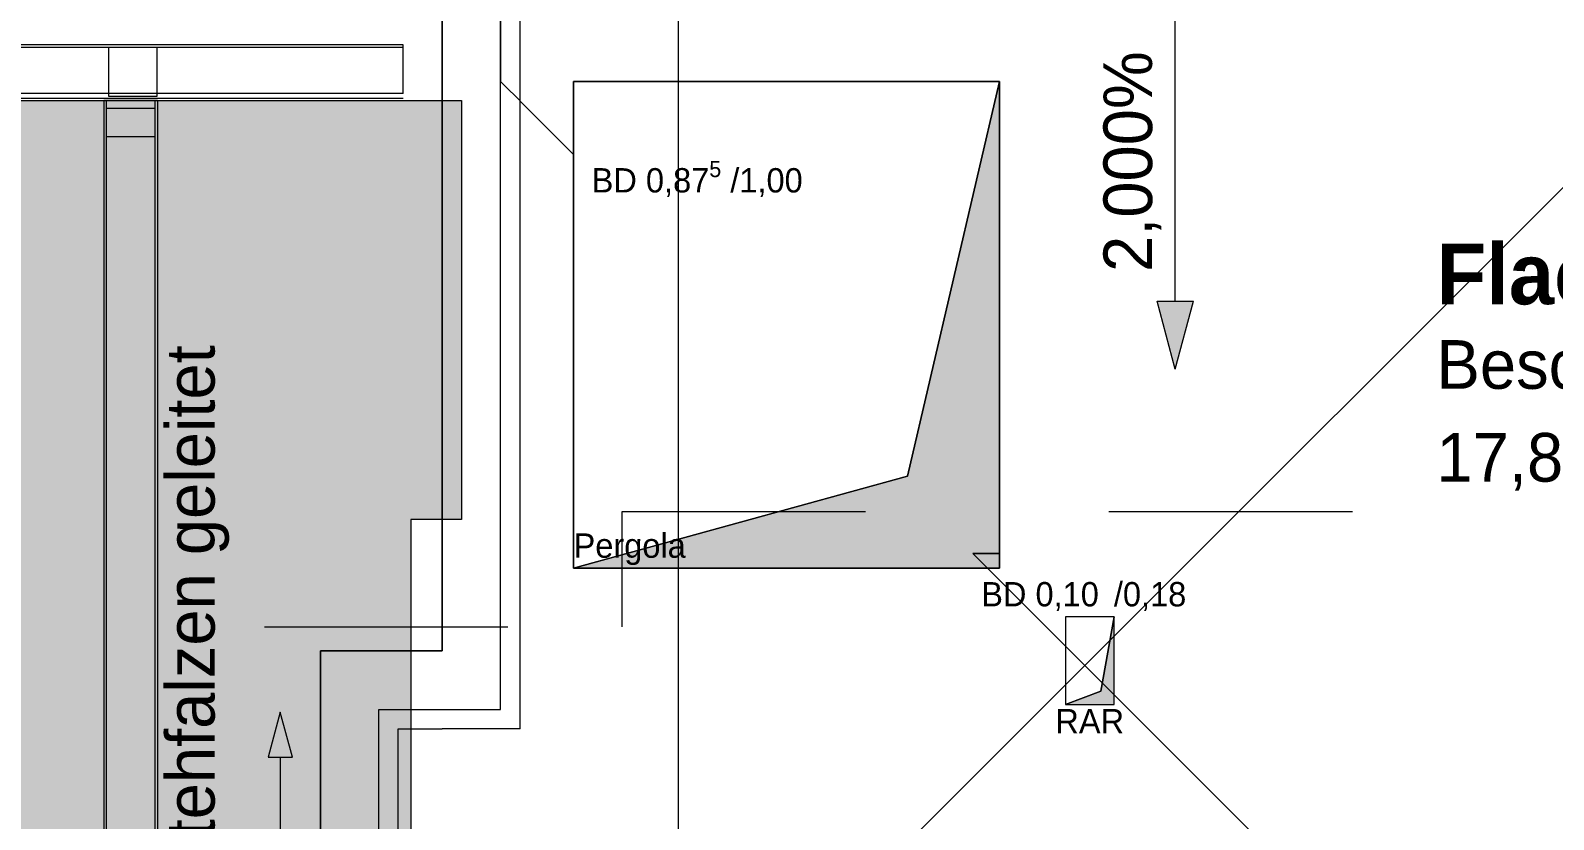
# Model space of a CAD drawing. Header units: metres. Extents: x -4 to 206, y -18 to 45.
# Drawn here: x 37.97 to 41.098, y -2.76 to -1.139 of the extents above; entities that cross this region are included whole.
import ezdxf

# ---------------------------------------------------------------- set-up
doc = ezdxf.new("R2010")
doc.units = ezdxf.units.M
doc.header["$MEASUREMENT"] = 0
doc.set_wipeout_variables(frame=1)
for name, pattern in [('Achse', [0.004, 0.002, -0.001, 0, -0.001]), ('Baufluchtlinie', [0.013, 0.008, -0.005]), ('Schnittlinie', [0.006, 0.003, -0.0015, 0, -0.0015]), ('Untersicht', [0.001, 0.0005, -0.0005]), ('Wipeout_Contour', [1, 0, -1])]:
    doc.linetypes.add(name, pattern=pattern)
for name, color, linetype in [('3._DD PP STG2_4_000 Achsraster', 7, 'Continuous'), ('3._DD PP STG2_4_140 Brüstung', 7, 'Continuous'), ('3._DD PP STG2_4_210 Decke', 7, 'Continuous'), ('3._DD PP STG2_4_220 Bodenaufbau - Außen_ Gefälle', 7, 'Continuous'), ('3._DD PP STG2_4_221 Bodenaufbau - Abdichtung', 7, 'Continuous'), ('3._DD PP STG2_4_270 Deckendurchbruchsymbol', 7, 'Continuous'), ('3._DD PP STG2_4_330 Dachaufbau', 7, 'Continuous'), ('3._DD PP STG2_4_611 Entwässerung', 7, 'Continuous'), ('3._DD PP STG2_4_810 Raum', 7, 'Continuous'), ('3._DD PP STG2_4_851 Marker Schnitt', 7, 'Continuous'), ('3._DD PP STG2_4_945 Einreichplan Beschriftung', 7, 'Continuous'), ('3._DD PP STG2_4_950 Polierplan Bemaßung', 7, 'Continuous'), ('3._DD PP STG2_4_955 Polierplan Beschriftung', 7, 'Continuous')]:
    doc.layers.add(name, color=color, linetype=linetype)
doc.styles.add('ERSTELLTER_STIL_2', font='')
doc.styles.add('ERSTELLTER_STIL_6', font='')
doc.styles.get('ERSTELLTER_STIL_2').set_extended_font_data('Eurostile')
doc.styles.get('ERSTELLTER_STIL_6').set_extended_font_data('Eurostile', bold=True)

msp = doc.modelspace()

# ---------------------------------------------------------------- hatches: boundary and pattern name
at = {"layer": '3._DD PP STG2_4_270 Deckendurchbruchsymbol', "linetype": 'Continuous', "lineweight": 0}
for points in [[(39.085, -2.2437), (39.96, -2.2437), (39.96, -1.2437), (39.771, -2.0547)], [(40.095, -2.5237), (40.195, -2.5237), (40.195, -2.3437), (40.1679, -2.4966)]]:
    msp.add_hatch(color=8, dxfattribs=at).paths.add_polyline_path(points)
at = {"layer": '3._DD PP STG2_4_950 Polierplan Bemaßung', "linetype": 'Continuous', "lineweight": 13, "true_color": 0x6c6cff}
msp.add_hatch(color=171, dxfattribs=at).paths.add_polyline_path([(40.3208, -1.8351), (40.3583, -1.6952), (40.2833, -1.6952)])

# ---------------------------------------------------------------- linework, layer by layer
at = {"layer": '3._DD PP STG2_4_000 Achsraster', "color": 5, "linetype": 'Continuous', "lineweight": 0, "ltscale": 1000}
msp.add_line((39.3, 1.9963), (39.3, -16.0037), dxfattribs=at)
at = {"layer": '3._DD PP STG2_4_210 Decke', "color": 7, "linetype": 'Continuous', "lineweight": 13, "ltscale": 1000, "flags": 128}
msp.add_lwpolyline([(38.685, -3.8437), (40.915, -3.8437), (43.435, -3.8437), (45.685, -3.8437), (45.685, -2.5737), (45.405, -2.5737), (45.405, -1.0737), (38.935, -1.0737), (38.935, -2.5337), (38.685, -2.5337)], close=True, dxfattribs=at)
at = {"layer": '3._DD PP STG2_4_220 Bodenaufbau - Außen_ Gefälle', "color": 7, "linetype": 'Continuous', "lineweight": 13, "ltscale": 1000, "flags": 128}
msp.add_lwpolyline([(38.685, -2.5337), (38.685, -3.8437), (40.915, -3.8437), (40.915, -3.5937), (43.435, -3.5937), (43.435, -3.8437), (45.685, -3.8437), (45.685, -2.5737), (45.405, -2.5737), (45.405, -1.0737), (38.935, -1.0737), (38.935, -2.5337)], close=True, dxfattribs=at)
for points in [[(39.96, -1.2437), (39.085, -1.2437)], [(39.085, -1.2437), (39.085, -2.2437)], [(39.96, -2.2437), (39.96, -1.2437)], [(39.085, -2.2437), (39.96, -2.2437)]]:
    msp.add_lwpolyline(points, dxfattribs=at)
at = {"layer": '3._DD PP STG2_4_221 Bodenaufbau - Abdichtung', "color": 171, "linetype": 'Schnittlinie', "lineweight": 13, "ltscale": 1000, "true_color": 0x6c6cff, "flags": 128}
for points in [[(40.135, -2.4437), (41.505, -1.0737)], [(41.505, -1.0737), (40.135, -2.4437)], [(39.085, -1.2437), (39.085, -1.3937)], [(39.96, -1.2437), (39.085, -1.2437)], [(39.0852, -1.3938), (39.0852, -1.2437)], [(39.9599, -1.2437), (39.9599, -2.2134)], [(39.96, -2.2137), (39.96, -1.2437)], [(39.085, -1.3937), (39.085, -2.2437)], [(39.9599, -2.2134), (39.9047, -2.2134)], [(39.905, -2.2137), (39.96, -2.2137)], [(40.135, -2.4437), (39.905, -2.2137)], [(39.085, -2.2437), (39.935, -2.2437)], [(39.935, -2.2437), (40.135, -2.4437)], [(41.365, -3.6737), (40.135, -2.4437)], [(40.135, -2.4437), (41.365, -3.6737)]]:
    msp.add_lwpolyline(points, dxfattribs=at)
at = {"layer": '3._DD PP STG2_4_270 Deckendurchbruchsymbol', "color": 7, "linetype": 'Continuous', "lineweight": 13, "ltscale": 1000, "flags": 128}
for points in [[(39.771, -2.0547), (39.96, -1.2437), (39.085, -1.2437), (39.085, -2.2437)], [(39.085, -2.2437), (39.96, -2.2437), (39.96, -1.2437), (39.771, -2.0547)], [(40.1679, -2.4966), (40.195, -2.3437), (40.095, -2.3437), (40.095, -2.5237)], [(40.095, -2.5237), (40.195, -2.5237), (40.195, -2.3437), (40.1679, -2.4966)]]:
    msp.add_lwpolyline(points, close=True, dxfattribs=at)
at = {"layer": '3._DD PP STG2_4_611 Entwässerung', "color": 14, "linetype": 'Continuous', "lineweight": 13, "ltscale": 1000, "true_color": 0xa80000}
for p, q in [((38.735, -1.2787), (35.7699, -1.2787)), ((38.2302, -1.2828), (38.2302, -3.9116))]:
    msp.add_line(p, q, dxfattribs=at)
at = {"layer": '3._DD PP STG2_4_611 Entwässerung', "color": 250, "linetype": 'Continuous', "lineweight": 13, "ltscale": 1000, "true_color": 0x3f3f3f}
msp.add_line((38.4827, -2.6322), (38.4827, -3.2897), dxfattribs=at)
at = {"layer": '3._DD PP STG2_4_611 Entwässerung', "color": 171, "linetype": 'Continuous', "lineweight": 13, "ltscale": 1000, "true_color": 0x6c6cff, "flags": 128}
for points in [[(38.735, -1.1687), (35.7699, -1.1687)], [(38.735, -1.1737), (35.7699, -1.1737)], [(38.735, -1.1737), (38.735, -1.1687)], [(38.735, -1.2687), (38.735, -1.1737)], [(38.735, -1.2687), (35.7699, -1.2687)], [(38.1252, -1.2828), (38.1202, -1.2828)], [(38.1202, -1.2828), (38.1202, -3.9116)], [(38.2252, -1.2828), (38.1252, -1.2828)], [(38.1252, -1.2828), (38.1252, -3.9116)], [(38.1252, -1.2987), (38.2252, -1.2987)], [(38.2302, -1.2828), (38.2252, -1.2828)], [(38.2252, -1.2828), (38.2252, -3.9116)], [(38.2302, -1.2828), (38.2302, -3.9116)], [(38.1252, -1.3565), (38.2252, -1.3565)]]:
    msp.add_lwpolyline(points, dxfattribs=at)
at = {"layer": '3._DD PP STG2_4_611 Entwässerung', "color": 171, "linetype": 'Achse', "lineweight": 13, "ltscale": 1000, "true_color": 0x6c6cff, "flags": 128}
msp.add_lwpolyline([(38.13, -1.2737), (38.23, -1.2737), (38.23, -1.1737), (38.13, -1.1737)], close=True, dxfattribs=at)
at = {"layer": '3._DD PP STG2_4_611 Entwässerung', "color": 250, "linetype": 'Continuous', "lineweight": 13, "ltscale": 1000, "true_color": 0x3f3f3f, "flags": 128}
msp.add_lwpolyline([(38.5077, -2.6322), (38.4827, -2.5397), (38.4577, -2.6322)], close=True, dxfattribs=at)
at = {"layer": '3._DD PP STG2_4_810 Raum', "color": 8, "linetype": 'Baufluchtlinie', "lineweight": 13, "ltscale": 1000, "flags": 128}
for points in [[(38.935, -1.0737), (38.935, -2.5337), (38.685, -2.5337), (38.685, -3.9237), (40.995, -3.9237), (40.995, -3.6737), (43.355, -3.6737), (43.355, -3.9237), (45.765, -3.9237), (45.765, -2.5737), (45.405, -2.5737), (45.405, -1.0737)], [(39.085, -2.2437), (39.085, -1.2437), (39.96, -1.2437), (39.96, -2.2437)]]:
    msp.add_lwpolyline(points, close=True, dxfattribs=at)
at = {"layer": '3._DD PP STG2_4_851 Marker Schnitt', "color": 7, "linetype": 'Untersicht', "lineweight": 13, "ltscale": 1000}
for p, q in [((39.1845, -2.3645), (39.1845, -2.127)), ((39.1845, -2.127), (53.15, -2.127))]:
    msp.add_line(p, q, dxfattribs=at)
at = {"layer": '3._DD PP STG2_4_950 Polierplan Bemaßung', "color": 171, "linetype": 'Continuous', "lineweight": 13, "ltscale": 1000, "true_color": 0x6c6cff}
for p, q in [((40.3208, -1.6351), (40.3208, -1.1189)), ((40.3208, -1.6952), (40.3208, -1.6351)), ((40.2833, -1.6952), (40.3583, -1.6952)), ((40.3208, -1.8351), (40.2833, -1.6952)), ((40.3208, -1.8351), (40.3583, -1.6952))]:
    msp.add_line(p, q, dxfattribs=at)

# ---------------------------------------------------------------- texts
at = {"layer": '3._DD PP STG2_4_270 Deckendurchbruchsymbol', "color": 7, "linetype": 'Continuous', "lineweight": 13, "insert": (39.3511, -1.4864), "char_height": 0.05, "attachment_point": 8, "style": 'ERSTELLTER_STIL_2'}
msp.add_mtext('\\A1;{\\pqc;\\pt0;\\fEurostile|b0|i0|c0|p0;\\W1.000000;BD 0,87\\fEurostile|b0|i0|c0|p0;\\W1.000000;\\A1{\\H.66x;\\S5^  ;}\\fEurostile|b0|i0|c0|p0;\\W1.000000; /1,00\\fEurostile|b0|i0|c0|p0;\\W1.000000;\\A1{\\H.66x;\\S^  ;}\\fEurostile|b0|i0|c0|p0;\\W1.000000;\\fEurostile|b0|i0|c0|p0;\\W1.000000;\\A1{\\H.66x;\\S^  ;}}', dxfattribs=at)
at = {"layer": '3._DD PP STG2_4_270 Deckendurchbruchsymbol', "color": 1, "linetype": 'Continuous', "lineweight": 0, "char_height": 0.05, "style": 'ERSTELLTER_STIL_2'}
for s, insert, attachment_point in [('\\A1;{\\pqc;\\pt0;\\fEurostile|b0|i0|c0|p0;\\W1.000000;BD 0,10\\fEurostile|b0|i0|c0|p0;\\W1.000000;\\A1{\\H.66x;\\S^  ;}\\fEurostile|b0|i0|c0|p0;\\W1.000000; /0,18\\fEurostile|b0|i0|c0|p0;\\W1.000000;\\A1{\\H.66x;\\S^  ;}\\fEurostile|b0|i0|c0|p0;\\W1.000000;\\fEurostile|b0|i0|c0|p0;\\W1.000000;\\A1{\\H.66x;\\S^  ;}}', (40.145, -2.3368), 8), ('\\A1;{\\pqc;\\pt0;\\fEurostile|b0|i0|c0|p0;\\W1.000000;RAR}', (40.145, -2.5331), 2)]:
    msp.add_mtext(s, dxfattribs=dict(at, insert=insert, attachment_point=attachment_point))
at = {"layer": '3._DD PP STG2_4_810 Raum', "color": 7, "linetype": 'Continuous', "lineweight": 13, "attachment_point": 1}
for s, insert, char_height, style in [('\\A1;{\\pql;\\pt0;\\fEurostile|b1|i0|c0|p0;\\W1.000000;Flachdach}', (40.8571, -1.5767), 0.125, 'ERSTELLTER_STIL_6'), ('\\A1;{\\pql;\\pt0;\\fEurostile|b0|i0|c0|p0;\\W1.000000;Beschichtung}', (40.8571, -1.7752), 0.1, 'ERSTELLTER_STIL_2'), ('\\A1;{\\pql;\\pt0,0.05;\\fEurostile|b0|i0|c0|p0;\\W1.000000;17,81\\fEurostile|b0|i0|c0|p0;\\W1.000000;\\A1{\\H.66x;\\S^  ;}\\fEurostile|b0|i0|c0|p0;\\W1.000000; m\\fEurostile|b0|i0|c0|p0;\\W1.000000;\\A1{\\H.66x;\\S2^  ;}}', (40.8571, -1.9367), 0.1, 'ERSTELLTER_STIL_2')]:
    msp.add_mtext(s, dxfattribs=dict(at, insert=insert, char_height=char_height, style=style))
at = {"layer": '3._DD PP STG2_4_945 Einreichplan Beschriftung', "color": 7, "linetype": 'Continuous', "lineweight": 13, "insert": (39.085, -2.2374), "char_height": 0.05, "attachment_point": 7, "style": 'ERSTELLTER_STIL_2'}
msp.add_mtext('\\A1;{\\pql;\\fEurostile|b0|i0|c0|p0;\\W1.000000;Pergola}', dxfattribs=at)
at = {"layer": '3._DD PP STG2_4_950 Polierplan Bemaßung', "color": 171, "linetype": 'Continuous', "lineweight": 13, "true_color": 0x6c6cff, "insert": (40.2918, -1.6351), "char_height": 0.1, "attachment_point": 7, "rotation": 90, "style": 'ERSTELLTER_STIL_2'}
msp.add_mtext('\\A1;{\\pql;\\fEurostile|b0|i0|c0|p0;\\W1.000000;2,000\\fEurostile|b0|i0|c0|p0;\\W1.000000;%}', dxfattribs=at)
at = {"layer": '3._DD PP STG2_4_955 Polierplan Beschriftung', "color": 7, "linetype": 'Continuous', "lineweight": 13, "insert": (38.2479, -3.9116), "char_height": 0.1, "attachment_point": 1, "rotation": 90, "style": 'ERSTELLTER_STIL_2'}
msp.add_mtext('\\A1;{\\pql;\\fEurostile|b0|i0|c0|p0;\\W1.000000;RW zw. höheren Stehfalzen geleitet}', dxfattribs=at)

# ---------------------------------------------------------------- next in the draw order: wipeouts: each hides what was drawn before it
at = {"color": 254, "linetype": 'Wipeout_Contour', "lineweight": 0, "ltscale": 116.64256}
msp.add_wipeout([(38.7251, -2.5738), (38.5651, -2.4138), (38.5651, -2.5738)], dxfattribs=at).dxf.layer = '3._DD PP STG2_4_140 Brüstung'
at = {"color": 254, "linetype": 'Wipeout_Contour', "lineweight": 0, "ltscale": 117.390719}
msp.add_wipeout([(38.8151, -2.4138), (38.8151, -2.5738), (38.9751, -2.5738)], dxfattribs=at).dxf.layer = '3._DD PP STG2_4_140 Brüstung'

# ---------------------------------------------------------------- next in the draw order: wipeouts: each hides what was drawn before it
at = {"color": 254, "linetype": 'Wipeout_Contour', "lineweight": 0, "ltscale": 155.776546}
msp.add_wipeout([(38.8151, -1.1138), (38.8151, -2.4138), (38.9751, -2.4138), (38.9751, -1.1138)], dxfattribs=at).dxf.layer = '3._DD PP STG2_4_140 Brüstung'

# ---------------------------------------------------------------- next in the draw order: linework, layer by layer
at = {"layer": '3._DD PP STG2_4_221 Bodenaufbau - Abdichtung', "color": 171, "linetype": 'Schnittlinie', "lineweight": 13, "ltscale": 1000, "true_color": 0x6c6cff, "flags": 128}
for points in [[(38.9349, -1.0737), (38.9349, -1.2436)], [(38.935, -1.2437), (38.935, -1.0737)], [(39.085, -1.3937), (38.935, -1.2437)], [(38.935, -1.2437), (39.085, -1.3937)]]:
    msp.add_lwpolyline(points, dxfattribs=at)
at = {"layer": '3._DD PP STG2_4_330 Dachaufbau', "color": 7, "linetype": 'Continuous', "lineweight": 18, "ltscale": 1000, "flags": 128}
msp.add_lwpolyline([(38.855, -1.2828), (38.855, -2.1437)], dxfattribs=at)

# ---------------------------------------------------------------- next in the draw order: wipeouts: each hides what was drawn before it
at = {"color": 254, "linetype": 'Wipeout_Contour', "lineweight": 0, "ltscale": 116.478185}
msp.add_wipeout([(38.9751, -2.4138), (38.8151, -2.4138), (38.9751, -2.5738)], dxfattribs=at).dxf.layer = '3._DD PP STG2_4_140 Brüstung'

# ---------------------------------------------------------------- next in the draw order: linework, layer by layer
at = {"layer": '3._DD PP STG2_4_140 Brüstung', "color": 7, "linetype": 'Continuous', "lineweight": 18, "ltscale": 1000, "flags": 128}
for points in [[(38.9751, -2.5738), (38.9751, -1.1138)], [(38.9751, -2.5738), (38.8151, -2.5738)]]:
    msp.add_lwpolyline(points, dxfattribs=at)
at = {"layer": '3._DD PP STG2_4_221 Bodenaufbau - Abdichtung', "color": 171, "linetype": 'Schnittlinie', "lineweight": 13, "ltscale": 1000, "true_color": 0x6c6cff, "flags": 128}
msp.add_lwpolyline([(38.935, -2.5338), (38.935, -1.2437)], dxfattribs=at)

# ---------------------------------------------------------------- next in the draw order: wipeouts: each hides what was drawn before it
at = {"color": 254, "linetype": 'Wipeout_Contour', "lineweight": 0, "ltscale": 116.131164}
msp.add_wipeout([(38.8151, -2.4136), (38.8151, -0.9538), (38.815, -2.4136)], dxfattribs=at).dxf.layer = '3._DD PP STG2_4_140 Brüstung'

# ---------------------------------------------------------------- next in the draw order: linework, layer by layer
at = {"layer": '3._DD PP STG2_4_140 Brüstung', "color": 7, "linetype": 'Continuous', "lineweight": 18, "ltscale": 1000}
for p, q in [((38.8151, -2.4136), (38.8151, -0.9538)), ((38.8151, -2.4138), (38.8151, -2.4136))]:
    msp.add_line(p, q, dxfattribs=at)
at = {"layer": '3._DD PP STG2_4_140 Brüstung', "color": 7, "linetype": 'Continuous', "lineweight": 18, "ltscale": 1000, "flags": 128}
msp.add_lwpolyline([(38.815, -0.9538), (38.815, -2.4136)], dxfattribs=at)
at = {"layer": '3._DD PP STG2_4_330 Dachaufbau', "color": 7, "linetype": 'Continuous', "lineweight": 18, "ltscale": 1000, "flags": 128}
for points in [[(33.3345, -1.2828), (38.855, -1.2828)], [(38.855, -2.1437), (38.7509, -2.1437)]]:
    msp.add_lwpolyline(points, dxfattribs=at)
at = {"layer": '3._DD PP STG2_4_851 Marker Schnitt', "color": 7, "linetype": 'Untersicht', "lineweight": 13, "ltscale": 1000}
msp.add_line((30.45, -2.3645), (39.1845, -2.3645), dxfattribs=at)

# ---------------------------------------------------------------- next in the draw order: wipeouts: each hides what was drawn before it
at = {"color": 254, "linetype": 'Wipeout_Contour', "lineweight": 0, "ltscale": 155.41456}
msp.add_wipeout([(38.8151, -2.4138), (38.7251, -2.4138), (38.7251, -2.5738), (38.8151, -2.5738)], dxfattribs=at).dxf.layer = '3._DD PP STG2_4_140 Brüstung'

# ---------------------------------------------------------------- next in the draw order: wipeouts: each hides what was drawn before it
at = {"color": 254, "linetype": 'Wipeout_Contour', "lineweight": 0, "ltscale": 115.72957}
msp.add_wipeout([(38.7251, -2.4138), (38.5651, -2.4138), (38.7251, -2.5738)], dxfattribs=at).dxf.layer = '3._DD PP STG2_4_140 Brüstung'

# ---------------------------------------------------------------- next in the draw order: linework, layer by layer
at = {"layer": '3._DD PP STG2_4_140 Brüstung', "color": 7, "linetype": 'Continuous', "lineweight": 18, "ltscale": 1000, "flags": 128}
msp.add_lwpolyline([(38.7251, -2.5738), (38.8151, -2.5738)], dxfattribs=at)
at = {"layer": '3._DD PP STG2_4_221 Bodenaufbau - Abdichtung', "color": 171, "linetype": 'Schnittlinie', "lineweight": 13, "ltscale": 1000, "true_color": 0x6c6cff, "flags": 128}
msp.add_lwpolyline([(38.685, -2.5338), (38.935, -2.5338)], dxfattribs=at)

# ---------------------------------------------------------------- next in the draw order: wipeouts: each hides what was drawn before it
at = {"color": 254, "linetype": 'Wipeout_Contour', "lineweight": 0, "ltscale": 116.711641}
msp.add_wipeout([(38.5651, -2.4138), (38.815, -2.4138), (38.5651, -2.4136)], dxfattribs=at).dxf.layer = '3._DD PP STG2_4_140 Brüstung'

# ---------------------------------------------------------------- next in the draw order: linework, layer by layer
at = {"layer": '3._DD PP STG2_4_140 Brüstung', "color": 7, "linetype": 'Continuous', "lineweight": 18, "ltscale": 1000}
for p, q in [((38.5651, -2.4138), (38.815, -2.4138)), ((38.815, -2.4138), (38.8151, -2.4138))]:
    msp.add_line(p, q, dxfattribs=at)
at = {"layer": '3._DD PP STG2_4_140 Brüstung', "color": 7, "linetype": 'Continuous', "lineweight": 18, "ltscale": 1000, "flags": 128}
msp.add_lwpolyline([(38.815, -2.4136), (38.565, -2.4136)], dxfattribs=at)
at = {"layer": '3._DD PP STG2_4_330 Dachaufbau', "color": 7, "linetype": 'Continuous', "lineweight": 18, "ltscale": 1000, "flags": 128}
msp.add_lwpolyline([(38.7509, -2.1437), (38.7509, -4.3387)], dxfattribs=at)

# ---------------------------------------------------------------- next in the draw order: wipeouts: each hides what was drawn before it
at = {"color": 254, "linetype": 'Wipeout_Contour', "lineweight": 0, "ltscale": 155.148986}
msp.add_wipeout([(38.5651, -2.5738), (38.5651, -3.8437), (38.7251, -3.8437), (38.7251, -2.5738)], dxfattribs=at).dxf.layer = '3._DD PP STG2_4_140 Brüstung'

# ---------------------------------------------------------------- next in the draw order: linework, layer by layer
at = {"layer": '3._DD PP STG2_4_140 Brüstung', "color": 7, "linetype": 'Continuous', "lineweight": 18, "ltscale": 1000, "flags": 128}
msp.add_lwpolyline([(38.7251, -3.8437), (38.7251, -2.5738)], dxfattribs=at)
at = {"layer": '3._DD PP STG2_4_221 Bodenaufbau - Abdichtung', "color": 171, "linetype": 'Schnittlinie', "lineweight": 13, "ltscale": 1000, "true_color": 0x6c6cff, "flags": 128}
for points in [[(38.655, -3.9237), (40.135, -2.4437)], [(40.135, -2.4437), (38.685, -3.8937)], [(38.685, -3.8937), (38.685, -2.5338)]]:
    msp.add_lwpolyline(points, dxfattribs=at)

# ---------------------------------------------------------------- next in the draw order: wipeouts: each hides what was drawn before it
at = {"color": 254, "linetype": 'Wipeout_Contour', "lineweight": 0, "ltscale": 116.497013}
msp.add_wipeout([(38.565, -2.4138), (38.565, -3.8437), (38.5651, -2.4138)], dxfattribs=at).dxf.layer = '3._DD PP STG2_4_140 Brüstung'

# ---------------------------------------------------------------- next in the draw order: hatches: boundary and pattern name
at = {"layer": '3._DD PP STG2_4_330 Dachaufbau', "linetype": 'Continuous', "lineweight": 0, "true_color": 0x000000}
h = msp.add_hatch(color=18, dxfattribs=at)
h.paths.add_polyline_path([(36.755, -4.3387), (38.7509, -4.3387), (38.7509, -2.1437), (38.855, -2.1437), (38.855, -1.2828), (33.3345, -1.2828), (33.3384, -4.3987), (33.3598, -4.3987), (33.3598, -1.2987), (36.495, -1.2987), (36.495, -1.5887), (36.755, -1.5887)])
h.paths.add_polyline_path([(37.0148, -3.7289), (37.0148, -2.2045), (37.7948, -2.2045), (37.7948, -3.7289)], flags=0)

# ---------------------------------------------------------------- next in the draw order: linework, layer by layer
at = {"layer": '3._DD PP STG2_4_140 Brüstung', "color": 7, "linetype": 'Continuous', "lineweight": 18, "ltscale": 1000}
msp.add_line((38.5651, -3.8437), (38.5651, -2.4138), dxfattribs=at)
at = {"layer": '3._DD PP STG2_4_140 Brüstung', "color": 7, "linetype": 'Continuous', "lineweight": 18, "ltscale": 1000, "flags": 128}
msp.add_lwpolyline([(38.565, -2.4138), (38.565, -3.8437)], dxfattribs=at)

doc.saveas('drawing.dxf')
